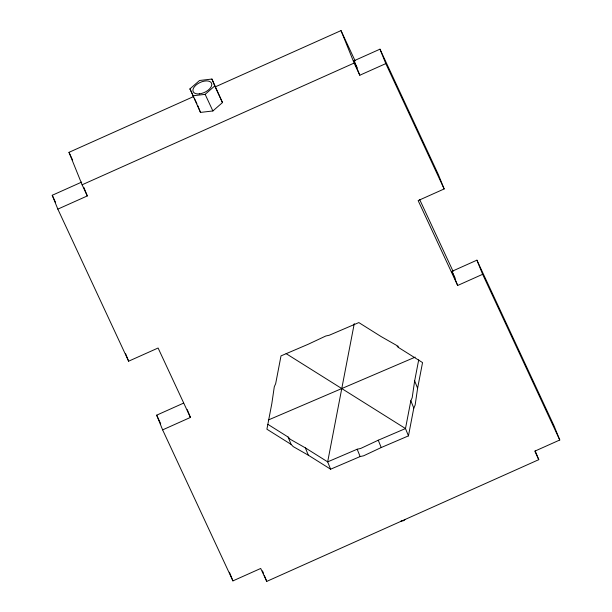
<?xml version="1.0" encoding="UTF-8"?>
<svg xmlns="http://www.w3.org/2000/svg" width="612" height="612" viewBox="0 0 612 612"><rect width="100%" height="100%" fill="white"/><g stroke="black" fill="none" stroke-linecap="round" stroke-linejoin="round"><path stroke-width="0.92" d="M418.707 359.833L414.653 380.901L412.182 397.739L410.836 400.753L405.488 428.553L408.449 435.882L381.215 447.54L363.643 455.787L360.139 456.56L330.625 469.197L308.326 455.198L293.225 446.607L291.075 444.373L266.901 429.203L271.835 403.553L274.306 386.707L275.66 383.701L281.007 355.893L308.241 344.242L325.813 335.996L329.31 335.223L358.831 322.585L381.131 336.577L396.232 345.176L398.381 347.409L422.548 362.579L417.613 388.23L415.143 405.067L413.796 408.082L408.449 435.882M354.264 323.61L327.665 461.869L330.625 469.197M189.957 88.87L199.55 80.493L211.936 79.04L222.47 102.579L212.884 110.956L200.491 112.417L189.957 88.87L193.828 97.178M192.757 95.801L205.15 94.347L214.736 85.963L211.936 79.04M405.045 519.496L403.683 520.69L401.051 520.996M286.11 353.629L405.488 428.553L378.254 440.212L360.682 448.458L357.178 449.231L327.665 461.869L305.365 447.877L290.264 439.278L288.114 437.044L267.972 424.399M535.217 450.899L538.767 459.666L266.74 581.4L260.712 568.456L232.927 580.887L162.624 429.876L190.416 417.438L158.095 348.014L128.627 361.195L57.834 209.128L87.302 195.939L82.107 184.793L68.995 152.334L193.667 96.535M215.47 86.782L341.014 30.6L355.128 60.909M57.834 209.128L52.234 195.274L81.702 182.085M379.976 49.174L385.805 63.602L359.802 75.238L353.973 60.81L379.976 49.174L438.33 174.519L444.159 188.947L418.149 200.583L457.669 285.475L482.631 274.306L476.916 260.169L451.962 271.338L457.669 285.475M82.107 184.793L354.134 63.059L341.014 30.6M162.624 429.876L156.68 415.166L183.6 403.117M476.916 260.169L554.051 425.86L559.766 439.997L534.804 451.166L538.767 459.666M268.316 420L415.219 357.117M385.805 63.602L444.159 188.947M482.631 274.306L559.766 439.997M419.625 199.458L453.087 271.338M353.973 60.81L357.186 67.725M451.962 271.338L455.175 278.238M354.134 63.059L359.802 75.238M214.736 85.963L222.47 102.579M205.15 94.347L212.884 110.956M194.601 98.838L196.919 103.826M68.995 152.334L72.621 160.122M156.68 415.166L160.696 423.795M52.234 195.274L55.455 202.19M414.653 380.901L417.613 388.23M397.724 345.78L398.381 347.409M410.836 400.753L413.796 408.082M378.254 440.212L381.215 447.54M357.178 449.231L360.139 456.56M197.691 105.486L200.491 112.417M305.365 447.877L308.326 455.198M288.114 437.044L291.075 444.373M262.487 570.874L263.55 573.505M264.262 575.257L266.74 581.4M187.264 409.65L190.416 417.438M83.798 187.287L87.302 195.939M229.431 572.235L232.927 580.887M125.475 353.407L128.627 361.195M199.497 93.85A10.113 5.431 -25 0 0 211.576 83.286A10.113 5.431 -25 0 0 195.97 85.122A10.113 5.431 -25 0 0 199.497 93.85"/></g></svg>
